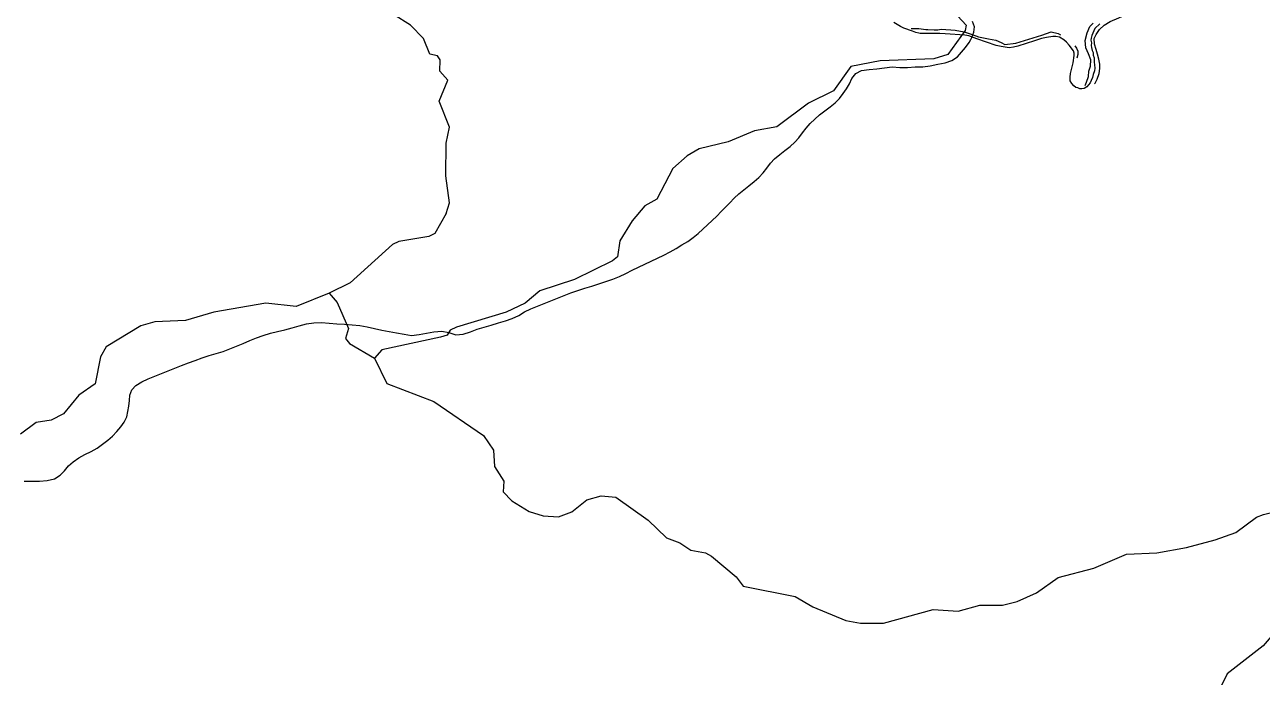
# Model space of a CAD drawing. Header units: metres. Extents: x 13.21 to 19.52, y 42.14 to 46.62.
# Drawn here: x 18.1841 to 18.5924, y 44.8493 to 45.0648 of the extents above; entities that cross this region are included whole.
import ezdxf

# ---------------------------------------------------------------- set-up
doc = ezdxf.new("R2010")
doc.units = ezdxf.units.M
doc.header["$MEASUREMENT"] = 0
for name, color, linetype in [('CESTE', 5, 'Continuous'), ('hr', 9, 'Continuous'), ('PRUGE', 7, 'Continuous'), ('RIJEKE', 4, 'Continuous')]:
    doc.layers.add(name, color=color, linetype=linetype)

msp = doc.modelspace()

# ---------------------------------------------------------------- linework, layer by layer
at = {"layer": 'CESTE'}
for points in [[(18.32317, 45.0025), (18.32426, 45.006), (18.32306, 45.01489), (18.32315, 45.02566), (18.32426, 45.03101), (18.32084, 45.03957), (18.32364, 45.04648), (18.32102, 45.04943), (18.32117, 45.05315), (18.32033, 45.05448), (18.31778, 45.05509), (18.31565, 45.06025), (18.31136, 45.06466), (18.30575, 45.06822)], [(18.49198, 45.06761), (18.49467, 45.0647), (18.4944, 45.06286), (18.48868, 45.05492), (18.48406, 45.05358), (18.46635, 45.05285), (18.45665, 45.05099), (18.45091, 45.04296), (18.44266, 45.03892), (18.43224, 45.03109), (18.42486, 45.02979), (18.41614, 45.02611), (18.4066, 45.02376), (18.40269, 45.02147), (18.39788, 45.0173), (18.3927, 45.0072), (18.38871, 45.00502), (18.38448, 45.00005)], [(18.32317, 45.0025), (18.3194, 44.99585), (18.31743, 44.99481), (18.30753, 44.99317), (18.30538, 44.99224), (18.29142, 44.97961), (18.28457, 44.9761)], [(18.38448, 45.00005), (18.38047, 44.99347), (18.3797, 44.98814), (18.37804, 44.98684), (18.36553, 44.98068), (18.35402, 44.97697), (18.34919, 44.97283), (18.34291, 44.96984), (18.3266, 44.96491), (18.3245, 44.96398), (18.32343, 44.96227), (18.32126, 44.96161), (18.30192, 44.95747), (18.2995, 44.95472)], [(18.28457, 44.9761), (18.27363, 44.97171), (18.26365, 44.97287), (18.24643, 44.96989), (18.2371, 44.96712), (18.22704, 44.96672), (18.22243, 44.96541), (18.211, 44.9584), (18.20911, 44.95507), (18.20735, 44.94625), (18.20193, 44.9425), (18.19682, 44.9363), (18.19276, 44.93421), (18.18785, 44.93343), (18.18265, 44.92958)], [(18.28457, 44.9761), (18.28714, 44.97302), (18.29088, 44.96443), (18.28997, 44.96114), (18.2912, 44.95953), (18.2995, 44.95472)], [(18.2995, 44.95472), (18.30361, 44.94633), (18.3191, 44.94034), (18.33546, 44.92914), (18.33879, 44.92433), (18.33908, 44.91894), (18.34218, 44.91408), (18.34198, 44.91055), (18.34477, 44.90754), (18.35057, 44.90408), (18.35518, 44.90259), (18.36016, 44.90224), (18.36464, 44.90391), (18.36955, 44.90791), (18.37427, 44.90921), (18.37909, 44.90883), (18.38984, 44.90118), (18.39581, 44.8954), (18.40018, 44.89372), (18.40382, 44.89125), (18.4087, 44.89036), (18.41069, 44.88927), (18.4188, 44.88242), (18.42117, 44.87943), (18.43825, 44.87599), (18.4441, 44.87262), (18.45496, 44.86808), (18.45987, 44.86721), (18.46744, 44.86715), (18.48387, 44.87167), (18.49212, 44.87117)], [(18.49212, 44.87117), (18.49919, 44.87311), (18.50674, 44.87309), (18.51149, 44.87431), (18.51792, 44.87714), (18.52506, 44.8822), (18.53686, 44.88533), (18.54762, 44.88998), (18.55758, 44.89045), (18.56743, 44.89212), (18.57686, 44.89472), (18.58365, 44.8971), (18.59055, 44.90223), (18.5928, 44.90309), (18.6095, 44.90719), (18.61577, 44.9102), (18.62723, 44.9139), (18.63715, 44.9152), (18.64275, 44.91883), (18.64969, 44.92016)], [(18.64969, 44.92016), (18.63541, 44.91272), (18.62387, 44.90916), (18.61418, 44.90345), (18.6084, 44.89547), (18.60238, 44.88366), (18.59844, 44.86957), (18.59536, 44.86273), (18.59276, 44.85967), (18.58087, 44.85039), (18.57505, 44.83855)]]:
    msp.add_lwpolyline(points, dxfattribs=at)
at = {"layer": 'hr'}
msp.add_lwpolyline([(18.53884, 45.0651), (18.53721, 45.06359), (18.53617, 45.06126), (18.5359, 45.06036), (18.53588, 45.05967), (18.53601, 45.05881), (18.53599, 45.05798), (18.53608, 45.05724), (18.53629, 45.05629), (18.53656, 45.05557), (18.53658, 45.05475), (18.53694, 45.05385), (18.5369, 45.05248), (18.53707, 45.05157), (18.53715, 45.05048), (18.537, 45.04957), (18.53657, 45.0484), (18.53638, 45.0474), (18.53594, 45.04641), (18.53567, 45.04559), (18.53454, 45.04426), (18.53367, 45.04376), (18.53286, 45.04367), (18.53222, 45.04367), (18.53155, 45.04394), (18.53092, 45.0441), (18.53024, 45.04465), (18.52961, 45.04535), (18.52908, 45.04627), (18.52904, 45.04746), (18.52912, 45.04869), (18.53005, 45.05224), (18.5304, 45.05468), (18.53038, 45.05541), (18.53009, 45.05621), (18.52869, 45.05801), (18.52784, 45.05905), (18.52698, 45.05979), (18.52556, 45.06064), (18.52435, 45.06091), (18.52335, 45.06092), (18.52124, 45.06062), (18.51954, 45.0603), (18.51725, 45.05952), (18.51181, 45.05774), (18.51033, 45.05742), (18.50893, 45.05722), (18.50628, 45.0576), (18.50459, 45.05799), (18.49825, 45.0601), (18.49563, 45.06109), (18.49424, 45.0613), (18.48778, 45.06174), (18.48599, 45.06186), (18.48123, 45.06194), (18.47957, 45.06191), (18.47904, 45.06201), (18.47814, 45.06225), (18.47695, 45.06264), (18.47413, 45.06368), (18.47303, 45.06416), (18.47079, 45.06549)], dxfattribs=at)
at = {"layer": 'PRUGE'}
for points in [[(18.49628, 45.05997), (18.4966, 45.06057), (18.49726, 45.06232), (18.4975, 45.0641), (18.49678, 45.06583)], [(18.18389, 44.91403), (18.18642, 44.91404), (18.18895, 44.9141), (18.19148, 44.91434), (18.19389, 44.91485), (18.19575, 44.91607), (18.19722, 44.91753), (18.19849, 44.9191), (18.20008, 44.9205), (18.20191, 44.92173), (18.20393, 44.92282), (18.20598, 44.92387), (18.20795, 44.925), (18.20978, 44.92624), (18.21148, 44.92758), (18.21304, 44.92898), (18.21449, 44.93046), (18.21583, 44.93199), (18.21694, 44.9336), (18.21776, 44.9353), (18.21814, 44.93708), (18.21839, 44.93887), (18.21861, 44.94066), (18.21875, 44.94247), (18.21943, 44.94418), (18.22077, 44.94571), (18.22273, 44.94684), (18.22486, 44.94783), (18.22702, 44.94877), (18.22921, 44.94967), (18.23142, 44.95055), (18.23364, 44.95143), (18.23585, 44.95229), (18.23809, 44.95314), (18.24034, 44.95395), (18.2426, 44.95476), (18.2449, 44.95551), (18.24723, 44.95622), (18.24955, 44.95694), (18.25181, 44.95774), (18.25401, 44.95864), (18.25617, 44.95957), (18.25834, 44.96051), (18.26052, 44.96141), (18.26279, 44.96221), (18.26513, 44.9629), (18.26753, 44.96348), (18.26994, 44.96403), (18.2723, 44.96466), (18.27463, 44.96537), (18.27701, 44.96602), (18.27947, 44.96638), (18.28201, 44.96643), (18.28201, 44.96643), (18.28453, 44.96626), (18.28705, 44.96607), (18.28957, 44.9659), (18.29209, 44.96571), (18.2946, 44.96543), (18.29706, 44.96503), (18.29947, 44.96446), (18.30189, 44.96392), (18.30433, 44.96346), (18.3068, 44.96306), (18.30926, 44.9626), (18.31172, 44.9622), (18.31421, 44.96248), (18.31667, 44.96294), (18.31912, 44.96339), (18.32167, 44.96365), (18.32167, 44.96365), (18.32405, 44.96321), (18.32628, 44.96236), (18.32878, 44.96264), (18.33112, 44.96336), (18.33332, 44.96426), (18.33566, 44.96494), (18.33802, 44.96561), (18.34035, 44.9663), (18.34271, 44.96696), (18.34496, 44.96777), (18.34707, 44.96877), (18.34901, 44.96994), (18.35105, 44.971), (18.35323, 44.9719), (18.35548, 44.97273), (18.3577, 44.97359), (18.35988, 44.9745), (18.36207, 44.97541), (18.36431, 44.97624), (18.3666, 44.97702), (18.3689, 44.97775), (18.37123, 44.97848), (18.37355, 44.9792), (18.37585, 44.97995), (18.3781, 44.98077), (18.38028, 44.98169), (18.38239, 44.98268), (18.38448, 44.98369), (18.38657, 44.98471), (18.38869, 44.9857), (18.3908, 44.98669), (18.39291, 44.98768), (18.39497, 44.98872), (18.397, 44.9898), (18.39898, 44.99092), (18.40094, 44.99206), (18.40284, 44.99325), (18.40464, 44.99451), (18.4063, 44.99587), (18.40786, 44.99728), (18.40938, 44.99872), (18.41091, 45.00015), (18.4124, 45.0016), (18.41387, 45.00307), (18.41529, 45.00456), (18.41673, 45.00603), (18.41821, 45.00749), (18.41974, 45.00893), (18.42136, 45.0103), (18.42305, 45.01164), (18.42473, 45.01299), (18.4263, 45.0144), (18.4277, 45.01589), (18.4289, 45.01748), (18.43014, 45.01904), (18.43151, 45.02055), (18.43318, 45.0219), (18.43492, 45.02321), (18.43665, 45.02453), (18.43818, 45.02596), (18.43952, 45.02748), (18.44071, 45.02907), (18.44194, 45.03064), (18.44329, 45.03216), (18.44476, 45.03363), (18.44636, 45.03502), (18.44807, 45.03635), (18.44981, 45.03765), (18.45153, 45.03898), (18.45297, 45.04044), (18.45415, 45.04204), (18.45525, 45.04366), (18.45619, 45.04533), (18.45704, 45.04702), (18.45826, 45.04865), (18.46018, 45.04966), (18.46274, 45.05003), (18.46526, 45.05027), (18.46777, 45.05056), (18.47026, 45.05084), (18.47026, 45.05084), (18.47279, 45.05069), (18.47532, 45.0507), (18.47785, 45.05089), (18.48039, 45.05089), (18.48288, 45.05117), (18.48531, 45.05172), (18.48777, 45.05219), (18.49, 45.05302), (18.49188, 45.05423), (18.49318, 45.05577), (18.49447, 45.05732), (18.4957, 45.05889), (18.49628, 45.05997)]]:
    msp.add_lwpolyline(points, dxfattribs=at)
at = {"layer": 'RIJEKE'}
for points in [[(18.5371, 45.04532), (18.53726, 45.04548), (18.53791, 45.04686), (18.53857, 45.04868), (18.53883, 45.0503), (18.53882, 45.05182), (18.5385, 45.05347), (18.53807, 45.05507), (18.53757, 45.05661), (18.537, 45.05837), (18.53694, 45.06026), (18.53757, 45.06159), (18.53873, 45.0632), (18.54022, 45.0646), (18.54218, 45.06584), (18.54503, 45.06702), (18.54703, 45.0679), (18.54919, 45.06905), (18.55087, 45.07054), (18.55161, 45.07177), (18.55222, 45.07355)], [(18.47658, 45.0635), (18.47702, 45.0635), (18.47907, 45.06353), (18.47907, 45.06353), (18.48138, 45.06319), (18.48202, 45.06317), (18.48418, 45.06306), (18.48536, 45.06315), (18.48644, 45.06334), (18.48644, 45.06334), (18.48798, 45.06325), (18.48962, 45.06307), (18.49106, 45.06295), (18.4941, 45.06241), (18.49672, 45.06161), (18.49877, 45.06079), (18.50204, 45.06016), (18.50447, 45.05966), (18.50629, 45.05897), (18.50752, 45.05827), (18.51112, 45.05869), (18.51544, 45.06002), (18.51964, 45.06136), (18.52278, 45.06242), (18.52278, 45.06242), (18.52508, 45.06194), (18.52582, 45.06148)], [(18.53401, 45.04477), (18.53441, 45.04582), (18.53508, 45.04771), (18.53521, 45.04942), (18.53575, 45.05115), (18.53586, 45.05316), (18.53502, 45.05513), (18.53423, 45.05717), (18.534, 45.05958), (18.53463, 45.06214), (18.53547, 45.06417), (18.53661, 45.06526)], [(18.53062, 45.05782), (18.53109, 45.0571), (18.53151, 45.05611), (18.53152, 45.05501), (18.53125, 45.05372)]]:
    msp.add_lwpolyline(points, dxfattribs=at)

doc.saveas('drawing.dxf')
